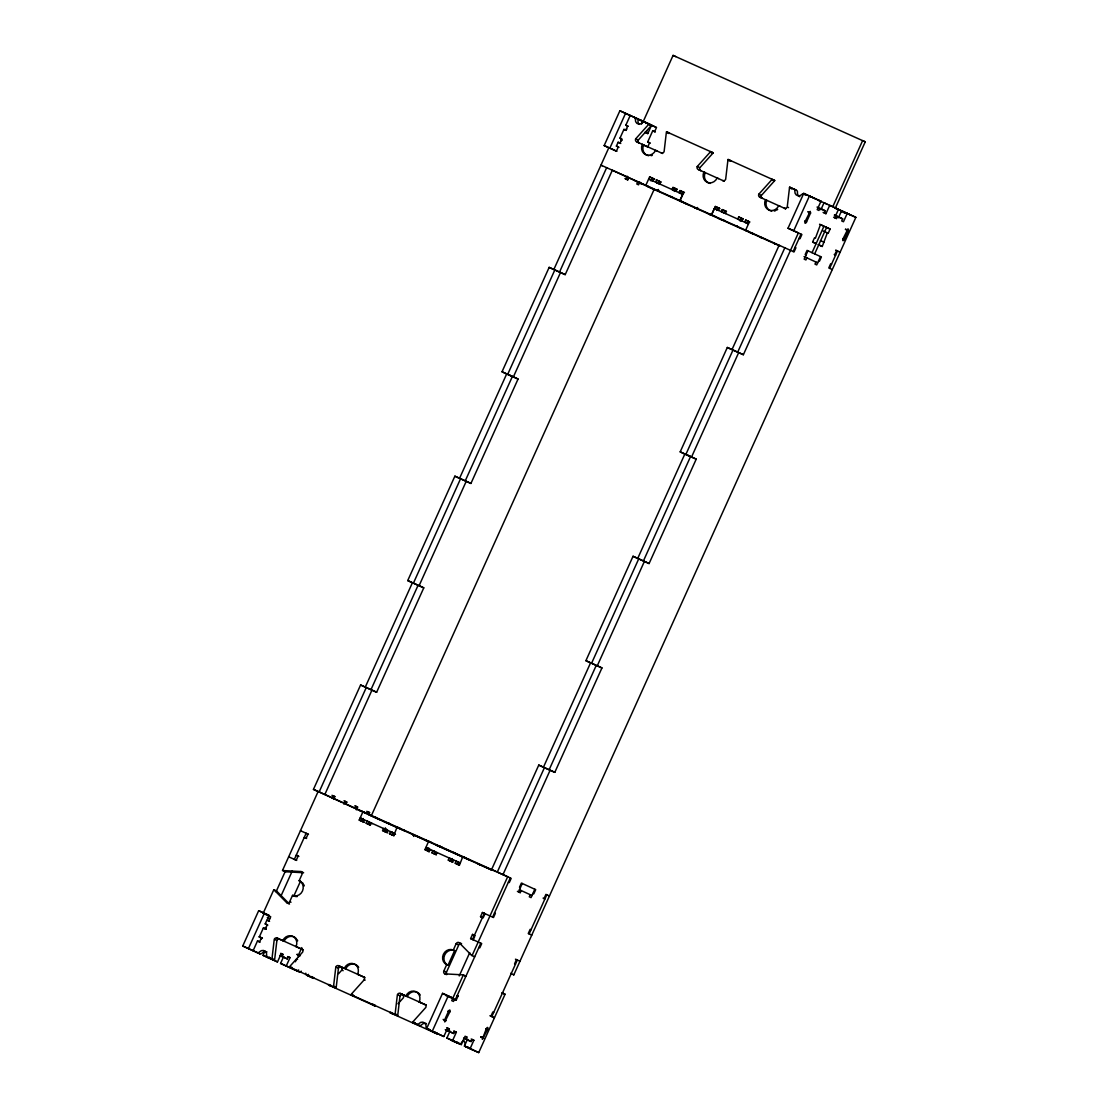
<?xml version="1.0" encoding="UTF-8"?>
<svg xmlns="http://www.w3.org/2000/svg" width="1108" height="1108" viewBox="0 0 1108 1108"><rect width="100%" height="100%" fill="white"/><g stroke="black" fill="none" stroke-linecap="round" stroke-linejoin="round"><path stroke-width="1.5" d="M271.82 959.126A2.285 2.078 -65.3 0 0 272.014 958.489L274.258 939.293A2.285 2.078 -65.3 0 1 277.097 938.047L284.091 941.218A8.019 7.271 -65.3 0 1 296.418 938.698M302.83 949.653L279.728 939.265A2.285 2.078 -65.3 0 0 276.889 940.498L274.632 959.694A2.285 2.078 -65.3 0 1 274.452 960.331L267.817 957.326A2.285 2.078 -65.3 0 1 266.668 955.124A4.584 4.155 -65.3 0 0 259.521 951.91A2.285 2.078 -65.3 0 1 257.098 952.506M364.394 977.325L341.292 966.938A2.285 2.078 -65.3 0 0 338.452 968.17L336.209 987.38A2.285 2.078 -65.3 0 1 336.015 988.017L333.383 986.799A2.285 2.078 -65.3 0 0 333.577 986.175L335.821 966.965A2.285 2.078 -65.3 0 1 338.66 965.733L345.668 968.891A8.019 7.271 -65.3 0 1 352.039 964.029A8.019 7.271 -65.3 0 1 358.687 967.381M425.957 1005.011L402.869 994.624A2.285 2.078 -65.3 0 0 400.03 995.857L397.772 1015.053A2.285 2.078 -65.3 0 1 397.592 1015.69L394.96 1014.485A2.285 2.078 -65.3 0 0 395.141 1013.848L397.398 994.652A2.285 2.078 -65.3 0 1 400.237 993.405L407.232 996.577A8.019 7.271 -65.3 0 1 413.616 991.702A8.019 7.271 -65.3 0 1 420.264 995.067M698.636 169.676L700.824 170.674A2.285 2.078 -65.3 0 1 699.868 167.737L712.79 153.333A2.299 2.078 -65.3 0 0 713.136 152.779L666.545 131.797A2.285 2.078 -65.3 0 0 666.351 132.434L664.107 151.63A2.285 2.078 -65.3 0 1 661.268 152.862L662.57 153.472M760.199 197.349L762.387 198.36A2.285 2.078 -65.3 0 1 761.431 195.423L774.367 181.019A2.285 2.078 -65.3 0 0 774.714 180.452L728.108 159.469A2.285 2.078 -65.3 0 0 727.914 160.106L725.671 179.316A2.285 2.078 -65.3 0 1 722.832 180.549L724.147 181.158M799.782 196.753A4.584 4.155 -65.3 0 1 797.455 192.363A2.285 2.078 -65.3 0 0 796.306 190.161L789.672 187.155A2.285 2.078 -65.3 0 0 789.492 187.792L787.234 206.988A2.285 2.078 -65.3 0 1 784.395 208.221L785.71 208.83M260.588 937.645L260.934 939.279M444.433 1020.302L444.779 1021.936L449.793 1011.95A1.717 0.72 -65.8 0 0 449.848 1010.08A1.717 0.72 -65.8 0 0 448.477 1011.341L444.433 1020.302L445.748 1020.911M810.557 212.999L810.211 211.365L805.197 221.351A1.717 0.72 -65.8 0 0 805.142 223.22A1.717 0.72 -65.8 0 0 806.513 221.96L810.557 212.999L807.704 211.725M848.368 230.422L848.035 228.788L843.022 238.774A1.717 0.72 -65.8 0 0 842.966 240.644A1.717 0.72 -65.8 0 0 844.324 239.383L848.368 230.422L845.529 229.148M254.286 951.315L242.749 945.997L258.676 910.693L269.036 915.402L267.873 917.992L269.632 918.809L267.25 917.743M318.91 791.901L313.453 789.395L360.599 684.993L376.637 692.251L423.782 587.849L419.101 585.689L466.246 481.288L470.928 483.448L518.059 379.033L502.021 371.776L549.153 267.374L565.205 274.632L612.336 170.23L628.845 177.806L627.765 179.856L624.926 178.568M360.599 684.993L365.266 687.14L412.411 582.739L407.73 580.578L454.876 476.177L470.928 483.448M609.622 148.084L604.165 145.564L619.884 110.772L637.1 118.639M289.493 904.073L276.903 891.331A2.285 2.078 -65.3 0 0 276.391 890.998L273.773 889.793L263.136 913.352L263.787 913.657M303.634 872.744L285.726 871.774L282.526 870.403L318.121 791.541M502.021 371.776L506.688 373.922L459.543 478.324L454.876 476.177M608.832 147.71L553.834 269.521L549.153 267.374M261.723 937.839L259.397 941.814L257.499 940.969L253.109 950.706L259.964 953.863L248.427 948.559L264.369 913.255L269.036 915.402M625.563 113.321L609.857 148.126L616.851 151.325M276.072 891.732L285.199 871.511M260.699 937.396L259.383 936.786L263.316 928.089L264.632 928.698A1.717 0.72 -65.8 0 1 265.934 927.41A1.717 0.72 -65.8 0 1 266.058 929.003M267.831 925.125L265.2 923.906L266.931 920.083L268.829 920.942L270.712 916.759L264.646 914.031M606.658 167.668L559.512 272.083L554.845 269.923L507.699 374.324L512.381 376.485L465.235 480.886L460.568 478.739L413.423 583.14L418.09 585.287L370.958 689.702L366.277 687.542L319.146 791.943L324.589 794.464M619.026 147.309L616.394 146.09L618.125 142.267L620.023 143.126L621.907 138.943L620.009 138.084L623.942 129.387L626.269 130.439M628.167 126.27L625.826 125.218L630.23 115.467L642.792 121.188L641.532 123.971M513.392 376.886L560.523 272.485L565.205 274.632M625.84 130.245L627.724 126.063L625.826 125.218M281.058 895.832L292.29 870.957M332.123 797.871L333.065 795.779L334.824 796.583L333.563 799.367M294.867 969.943L286.252 965.982L290.019 957.631L288.274 956.813L287.332 958.905L282.069 956.481L283.011 954.39L281.266 953.586L277.485 961.938L263.039 955.345L264.923 951.176M273.773 889.793A2.285 2.078 -65.3 0 1 274.272 890.126L286.861 902.854A2.285 2.078 -65.3 0 0 289.7 901.621L292.54 895.361A8.019 7.271 -65.3 0 0 302.47 891.04A8.019 7.271 -65.3 0 0 299.132 880.749L301.958 874.475A2.285 2.078 -65.3 0 0 301.016 871.539L283.108 870.569A2.285 2.078 -65.3 0 1 282.526 870.403M643.236 121.52L673.082 55.4L865.251 141.824L835.404 207.944M292.54 895.361L293.842 895.97L300.448 881.345L299.132 880.749M646.975 130.689L646.033 132.78L647.778 133.583L651.546 125.232M343.785 804.076L345.045 801.292L346.804 802.109L345.848 804.186M627.266 176.255L626.006 179.039L627.765 179.856M650.327 143.154L647.695 141.949L652.723 130.813L654.62 131.658L656.504 127.489L640.175 120.121L644.565 122.129M647.695 146.976L649.593 142.807L647.695 141.949M301.279 971.148A2.285 2.078 -65.3 0 1 298.869 971.744L280.559 963.42L283.703 956.467M356.347 809.865L357.607 807.081L355.848 806.278L354.906 808.355L344.242 803.425M639.828 182.044L638.568 184.828L636.809 184.025L637.765 181.934L627.086 177.003M364.366 822.413L359.214 820.058L362.981 811.707L366.485 813.327M653.831 178.831L649.607 176.934L645.826 185.285L649.33 186.892M295.379 961.772L296.639 958.988L297.581 959.417M301.778 947.603L298.232 955.595L298.468 956.689L299.451 956.162L296.875 954.404M361.845 821.277L363.105 818.493M650.978 180.923L652.224 178.139L649.607 176.934M363.438 821.97L364.38 819.878M653.388 178.637L652.889 180.923M367.828 811.79L369.573 812.593L368.632 814.685L358.41 809.976M368.798 824.394L366.166 823.189L367.108 821.097L369.74 822.316L368.798 824.394L369.74 824.823M656.545 180.05L655.604 182.141L658.235 183.36L659.177 181.269L656.545 180.05L660.784 181.961M371.263 815.89L654.108 189.468L641.255 183.54M370.391 825.1L370.903 822.801L371.734 823.202M660.34 181.754L660.049 184.15M659.205 191.324L657.889 190.714L658.443 189.468M387.745 832.925L382.592 830.571L383.534 828.479L387.066 830.1L386.166 829.698M677.21 189.343L672.971 187.446L672.03 189.523L675.561 191.144L674.661 190.742M384.85 829.089L385.418 827.842M385.224 831.789L386.47 829.006M674.343 191.435L675.603 188.651L672.971 187.446M386.817 832.482L387.758 830.391M676.766 189.149L676.268 191.435M392.163 834.906L389.545 833.701L390.487 831.609L393.105 832.814L392.163 834.906L394.06 835.764M679.924 190.562L678.982 192.653L681.614 193.858L682.556 191.781L679.924 190.562L684.148 192.473M393.769 835.598L397.107 827.053L400.611 828.659M683.456 202.238L679.952 200.617L683.719 192.266M679.952 200.617L682.777 194.357L648.651 179.011L652.155 180.632M413.616 836.429L414.17 835.169L411.954 834.158L413.603 834.92M697.583 207.487L697.015 208.747L694.799 207.736L696.447 208.484M429.447 851.664L424.918 849.601L428.685 841.249L432.203 842.869M715.034 216.434L711.53 214.827L715.311 206.476L719.535 208.373M711.53 214.827L714.369 208.553L748.482 223.899M427.549 850.819L428.81 848.035M716.682 210.465L717.929 207.681L715.311 206.476M428.616 850.473L428.644 849.227M429.156 851.512L430.098 849.42M719.092 208.179L718.593 210.465M428.671 851.72L430.056 849.836M434.502 853.936L431.871 852.731L432.812 850.639L435.444 851.844L434.502 853.936L436.4 854.794M722.25 209.592L721.308 211.683L723.94 212.888L724.881 210.811L722.25 209.592L726.488 211.503M436.095 854.628L437.009 852.551M726.045 211.296L725.546 213.595M452.826 862.176L448.297 860.113L449.239 858.021L450.554 858.631M742.914 218.885L738.69 216.974L737.734 219.065L739.05 219.675M450.928 861.318L452.189 858.534M740.061 220.977L741.307 218.193L738.69 216.974M452.521 862.024L453.463 859.933M742.471 218.678L741.972 220.977M457.881 864.448L455.25 863.243L456.191 861.151L458.823 862.356L457.881 864.448L458.823 864.877M745.629 220.104L744.687 222.196L747.318 223.401L748.26 221.309L745.629 220.104L749.867 222.016M459.474 865.14L462.812 856.595L466.316 858.201M749.423 221.808L745.656 230.159L749.16 231.78M313.453 789.395L507.672 876.76L472.063 955.622A2.285 2.078 -65.3 0 1 471.551 955.29L458.961 942.548A2.285 2.078 -65.3 0 0 456.122 943.781L453.297 950.055A8.019 7.271 -65.3 0 0 443.352 954.376A8.019 7.271 -65.3 0 0 446.69 964.666L443.865 970.927A2.285 2.078 -65.3 0 0 444.82 973.863L446.136 974.472M446.69 964.666L448.006 965.276L454.612 950.65L453.297 950.055M834.213 207.445L847.246 213.401L843.465 221.752L841.72 220.949L842.662 218.858L837.399 216.434L836.457 218.525L834.712 217.722L838.479 209.357L829.712 205.326L825.945 213.678L824.2 212.874L825.141 210.783L819.878 208.359L818.937 210.451L817.192 209.647L820.959 201.296L803.729 193.415L788.023 228.22L798.369 232.929L743.371 354.726L727.319 347.469L680.187 451.87L696.226 459.141L649.094 563.543L644.413 561.382L597.281 665.797L601.949 667.944L554.803 772.345L538.765 765.088L491.62 869.489L495.996 871.511M538.765 765.088L543.432 767.235L590.578 662.833L585.897 660.687L633.042 556.271L649.094 563.543M446.815 974.625A2.285 2.078 -65.3 0 1 446.496 972.145L458.754 944.999A2.285 2.078 -65.3 0 1 461.593 943.753L459.391 942.756M680.187 451.87L684.855 454.017L637.709 558.432L633.042 556.271M779.132 245.214L732 349.616L727.319 347.469M443.823 1036.52L426.594 1028.653L442.535 993.35L452.895 998.059L448.228 995.912L432.286 1031.216L443.823 1036.52L447.59 1028.169L449.349 1028.986L448.394 1031.063L453.657 1033.487L454.599 1031.396L456.358 1032.213L452.576 1040.564L461.344 1044.595L465.111 1036.243L466.87 1037.046L465.928 1039.138L471.177 1041.562L472.119 1039.47L473.878 1040.274L470.111 1048.625L478.725 1052.6L505.068 994.236L502.436 993.031A2.285 2.078 -65.3 0 0 501.855 992.865M474.667 936.675L473.255 939.806L470.623 938.601L472.507 934.418L474.404 935.277M482.409 912.493L485.041 913.712L483.143 917.881L480.526 916.676L482.409 912.493L493.489 917.521L495.373 913.352L494.5 912.937M472.52 939.459L484.307 913.352M784.824 247.776L737.679 352.178L733.011 350.017L685.866 454.432L690.547 456.579L643.402 560.98L638.734 558.834L591.589 663.235L596.256 665.396L549.125 769.797L544.444 767.636L497.312 872.051L502.755 874.558M691.558 456.981L738.69 352.579L743.371 354.726M459.224 975.94L469.75 952.617M463.158 975.054L465.36 976.051A2.285 2.078 -65.3 0 1 465.942 976.217L463.31 974.998L451.732 1000.649L453.477 1001.452L454.419 999.374L445.527 995.358M455.291 999.776L480.83 943.213M492.617 917.119L510.289 877.965M793.134 251.544L801.001 234.134M455.222 999.748L456.177 1000.178L458.061 995.995L457.189 995.593M457.881 1043.224L446.898 1038.002L450.042 1031.049M820.89 209.731L824.033 202.764L826.956 204.121M522.27 883.478L518.489 891.829L520.248 892.633L521.189 890.555M807.94 250.782L804.173 259.147L805.932 259.951L806.873 257.859L804.034 256.585M812.039 252.679L823.978 226.226L819.546 224.232M814.671 253.884L826.596 227.431M817.995 244.536L822.261 246.461L827.357 232.832L828.23 233.234L830.114 229.051L820.474 224.619L815.391 238.248L814.505 237.832L812.621 242.015L816.125 243.635L813.286 242.347M530.247 894.724L529.292 896.815L531.051 897.619L534.832 889.267M815.931 262.028L814.989 264.119L816.735 264.923L820.502 256.571M473.033 1050.038L464.418 1046.077L467.562 1039.11M838.41 217.805L841.554 210.839M486.301 1028.764L482.326 1039.332L487.617 1029.374A1.717 0.72 -65.8 0 0 487.672 1027.504A1.717 0.72 -65.8 0 0 486.301 1028.764L487.617 1029.374L486.204 1028.736M529.125 933.933L546.798 894.779M829.643 268.358L837.51 250.948L835.612 250.103M511.134 973.516L513.821 974.86L855.861 217.362L847.246 213.401M625.383 129.747L626.893 129.11M662.349 153.389L636.629 141.796A2.285 2.078 -65.3 0 1 635.673 138.846L648.596 124.442A2.299 2.078 -65.3 0 0 648.942 123.888M634.219 117.268A2.285 2.078 -65.3 0 1 635.383 119.456A4.584 4.155 -65.3 0 0 642.529 122.669A2.285 2.078 -65.3 0 1 644.953 122.088L651.573 125.093A2.299 2.078 -65.3 0 1 651.227 125.661L638.305 140.065A2.285 2.078 -65.3 0 0 639.247 143.001L637.058 141.99M723.926 181.061L698.192 169.469A2.285 2.078 -65.3 0 1 697.237 166.532L710.159 152.128A2.299 2.078 -65.3 0 0 710.519 151.561L713.136 152.779M785.489 208.747L759.756 197.155A2.285 2.078 -65.3 0 1 758.814 194.205L771.736 179.801A2.285 2.078 -65.3 0 0 772.082 179.247L774.714 180.452M282.789 940.609A8.019 7.271 -65.3 0 1 292.72 936.288A8.019 7.271 -65.3 0 1 296.044 946.578L301.736 949.127A2.285 2.078 -65.3 0 1 302.692 952.063L289.77 966.467A2.285 2.078 -65.3 0 0 289.41 967.035L292.041 968.24A2.285 2.078 -65.3 0 1 292.29 967.81M338.591 973.697L341.832 970.096A2.285 2.078 -65.3 0 0 340.876 967.159L343.065 968.157M344.353 968.281A8.019 7.271 -65.3 0 1 354.283 963.96A8.019 7.271 -65.3 0 1 357.621 974.251L363.299 976.813A2.285 2.078 -65.3 0 1 364.255 979.749L351.333 994.153A2.285 2.078 -65.3 0 0 350.987 994.707L353.618 995.926A2.285 2.078 -65.3 0 1 353.868 995.496M398.007 1003.779L403.395 997.768A2.285 2.078 -65.3 0 0 402.439 994.832L403.755 995.441L400.805 994.125M405.916 995.967A8.019 7.271 -65.3 0 1 415.86 991.646A8.019 7.271 -65.3 0 1 419.184 1001.937L424.876 1004.485A2.285 2.078 -65.3 0 1 425.832 1007.421L412.896 1021.825A2.299 2.078 -65.3 0 0 412.55 1022.393L415.181 1023.598A2.299 2.078 -65.3 0 1 415.431 1023.169M261.28 939.113L261.904 938.254L259.161 937.008M444.82 973.863L462.729 974.846A2.285 2.078 -65.3 0 1 463.31 974.998M740.366 220.284L741.28 220.686L739.618 219.924M657.889 190.714L656.975 190.313L658.623 191.061M412.855 834.559L427.716 841.249L426.068 840.501M491.204 869.78L492.52 870.389L478.088 863.894L479.307 864.462M451.87 859.24L452.77 859.642L451.122 858.88M841.858 211.046L855.861 217.362M817.039 207.085L825.141 210.783M834.559 215.16L842.662 218.858M644.939 132.309L647.778 133.583M823.105 212.404L825.945 213.678M833.618 217.251L836.457 218.525M808.521 212.404L810.419 213.262L809.103 212.653M845.404 229.398L848.243 230.672L846.928 230.076M825.848 227.14L830.114 229.051M804.602 221.101L806.513 221.96M823.092 230.907L828.23 233.234M616.394 146.09L618.292 146.948L616.408 151.117L604.165 145.564M820.432 240.602L824.144 242.278M839.005 251.654L840.141 252.167L836.637 250.56L834.753 254.729L835.626 255.131L834.213 254.494M652.224 178.139L654.759 179.274M659.177 181.269L661.074 182.114M675.603 188.651L676.559 189.08M682.556 191.781L684.453 192.626M717.929 207.681L719.826 208.539M724.881 210.811L725.837 211.226M741.307 218.193L743.205 219.038M748.26 221.309L749.216 221.738M656.947 182.958L660.091 184.357M634.912 180.659L643.152 184.399M642.086 184.025L639.247 182.751L642.737 184.357M646.947 186.241L779.658 245.907M506.688 373.922L518.059 379.033M684.855 454.017L696.226 459.141M407.73 580.578L423.782 587.849M585.897 660.687L601.949 667.944M331.984 795.309L334.824 796.583M343.951 800.821L346.804 802.109M354.768 805.807L357.607 807.081M366.734 811.319L369.573 812.593M355.613 808.702L360.308 810.834M368.479 814.615L404.752 830.945M467.825 859.282L436.233 845.072L438.865 846.29M371.111 815.82L380.917 820.239M382.315 820.862L492.174 870.251M543.086 898.131L544.914 898.962L544.042 898.56L545.925 894.378L549.429 895.998M394.268 833.313L360.155 817.981L363.659 819.588L361.139 818.452M459.986 862.855L425.86 847.509L429.364 849.13L426.843 847.994M391.526 832.108L393.105 832.814M434.655 851.498L435.444 851.844M458.033 862.01L458.823 862.356M364.061 820.142L361.208 818.867L364.352 820.28M368.936 822.358L372.053 823.756M384.559 829.38L387.689 830.778M392.37 832.897L395.501 834.296M427.245 848.576L430.666 850.141M450.707 859.115L453.712 860.459M359.214 820.058L363.009 821.762M366.166 823.189L369.947 824.892M382.592 830.571L386.387 832.274M389.545 833.701L393.326 835.404M424.918 849.601L428.713 851.304M431.871 852.731L435.666 854.434M448.297 860.113L452.092 861.816M455.25 863.243L459.044 864.946M517.394 891.358L520.248 892.633M480.526 916.676L482.423 917.521M470.623 938.601L481.703 943.628L479.819 947.797L478.947 947.395M515.442 959.182L517.339 960.04L491.8 1016.59L489.916 1015.731M457.105 995.58L458.061 995.995M493.018 1017.158L494.431 1017.795L490.927 1016.188L492.811 1012.006L493.697 1012.407M265.2 923.906L267.097 924.765L265.643 929.141M263.316 928.089L265.948 929.293M447.909 1011.105L449.793 1011.95L448.477 1011.341M339.242 966.453L343.508 968.364M259.286 936.759L262.402 938.171M443.131 1019.415L445.873 1020.648L444.557 1020.053M297.387 954.307L300.42 955.664M480.844 1036.797L483.697 1038.071L482.382 1037.462M480.734 1037.06L483.573 1038.335M446.649 1027.739L449.349 1028.986M453.657 1030.98L456.358 1032.213M280.643 953.337L283.011 954.39M287.651 956.564L290.019 957.631M465.914 1036.631L466.87 1037.046M471.177 1039.041L473.878 1040.274M279.701 955.415L282.069 956.481M445.554 1029.789L453.657 1033.487M463.56 1038.071L465.928 1039.138M281.64 956.342L287.332 958.905M465.499 1038.999L471.177 1041.562M242.749 945.997L248.427 948.559M289.41 967.035L336.015 988.017M350.987 994.707L397.592 1015.69M412.55 1022.393L419.184 1025.399A2.285 2.078 -65.3 0 0 421.594 1024.817A4.584 4.155 -65.3 0 1 426.428 1023.64M426.594 1028.653L433.893 1032.019M263.039 955.345L268.732 957.908M446.898 1038.002L452.576 1040.564M455.651 1042.046L461.344 1044.595M280.559 963.42L286.252 965.982M311.583 976.716L313.772 977.727A2.285 2.078 -65.3 0 1 313.578 978.364L306.958 975.359A2.285 2.078 -65.3 0 1 305.794 973.156M331.084 985.511L328.896 984.5A2.285 2.078 -65.3 0 0 328.55 985.054L375.155 1006.036A2.285 2.078 -65.3 0 0 375.307 1005.565M391.789 1012.781L390.473 1012.172A2.285 2.078 -65.3 0 0 390.113 1012.74L436.718 1033.722A2.285 2.078 -65.3 0 0 436.884 1033.252M454.225 1040.869L452.036 1039.858A2.299 2.078 -65.3 0 0 451.69 1040.412L458.31 1043.431A2.285 2.078 -65.3 0 0 460.208 1043.265M464.418 1046.077L478.725 1052.6M724.341 220.603L722.679 219.855L724.909 220.866M736.792 226.198L738.44 226.946L736.224 225.935M671.088 196.656L672.736 197.404L670.52 196.393M762.152 238.026L760.504 237.278L762.72 238.275M774.617 243.608L776.265 244.369L774.049 243.358M708.912 214.079L710.56 214.827L708.344 213.816M453.948 852.62L455.61 853.368L453.38 852.371M375.778 817.496L374.13 816.748L376.36 817.746M388.243 823.078L389.891 823.84L387.675 822.829M441.496 847.038L439.834 846.277L442.064 847.288M865.251 141.824L862.633 140.605L832.773 206.739L818.341 200.216L821.263 201.559M673.082 55.4L675.714 56.605M820.959 201.296L809.422 195.977L793.702 230.783L801.887 234.55L800.004 238.719L799.117 238.317M795.863 189.953L793.674 188.956A2.285 2.078 -65.3 0 1 794.838 191.144A4.584 4.155 -65.3 0 0 801.984 194.357A2.285 2.078 -65.3 0 1 804.394 193.775M803.729 193.415L815.266 198.734M835.003 207.985L835.446 208.193A2.285 2.078 -65.3 0 1 836.36 209.066M835.875 208.29L850.168 214.814M789.672 187.155L792.303 188.36A2.285 2.078 -65.3 0 0 792.151 188.831M728.108 159.469L730.74 160.688A2.285 2.078 -65.3 0 0 730.574 161.159M789.492 187.792L791.68 188.789M772.165 180.008L774.367 181.019M666.545 131.797L669.163 133.002A2.285 2.078 -65.3 0 0 669.01 133.472M727.914 160.106L730.103 161.117M638.554 119.248L642.792 121.188M645.382 122.295L655.936 127.254M710.602 152.322L712.79 153.333M619.884 110.772L631.421 116.077M649.039 124.65L651.227 125.661M667.667 133.029L668.539 133.431M652.723 130.813L655.354 132.018M834.352 215.091L836.969 216.295M623.942 129.387L625.258 129.996M787.677 207.196L788.55 207.598M758.814 194.205L761.002 195.216M697.237 166.532L699.425 167.543M635.673 138.846L637.862 139.857M780.032 206.268L778.716 205.673A8.019 7.271 -65.3 0 1 768.786 209.994A8.019 7.271 -65.3 0 1 765.448 199.703L766.764 200.313A8.019 7.271 -65.3 0 0 771.819 211.116M718.455 178.596L717.139 177.986A8.019 7.271 -65.3 0 1 707.209 182.321A8.019 7.271 -65.3 0 1 703.871 172.031L705.187 172.626A8.019 7.271 -65.3 0 0 710.256 183.429M656.892 150.91L655.576 150.314A8.019 7.271 -65.3 0 1 645.645 154.635A8.019 7.271 -65.3 0 1 642.308 144.345L643.623 144.954A8.019 7.271 -65.3 0 0 648.692 155.757M642.308 144.511L647.82 147.059M805.184 221.351L806.499 221.96M620.009 138.084L621.325 138.694A1.717 0.72 -65.8 0 0 621.131 140.425A1.717 0.72 -65.8 0 0 622.156 140.12M618.125 142.267L620.757 143.472M788.023 228.22L793.466 230.741M818.757 244.84L822.261 246.461M714.369 208.553L717.873 210.174M795.032 247.361L795.918 247.776L794.034 251.945L600.965 165.12L602.281 165.715M831.54 264.189L830.668 263.773L828.784 267.956L832.274 269.563M806.056 254.965L805.184 254.563L807.067 250.394L821.388 256.973L819.491 261.156L818.618 260.754M805.114 257.056L817.676 262.831M752.069 233.082L752.941 233.483M710.366 214.329L711.253 214.73M746.003 230.741L746.875 231.143M749.797 232.445L753.301 234.065M686.364 203.54L687.237 203.941M718.206 218.248L721.71 219.855M722 219.952L722.873 220.353M644.662 184.787L645.548 185.188M680.298 201.199L681.171 201.601M684.093 202.903L687.597 204.523M624.995 176.186L628.139 177.626M554.803 772.345L550.136 770.199L502.99 874.6L511.176 878.367L509.292 882.55L508.406 882.148M376.637 692.251L371.969 690.104L324.824 794.505L342.344 802.58M469.224 859.503L470.111 859.905M478.573 864.101L479.889 864.711M427.536 840.764L428.408 841.166M466.953 858.88L470.457 860.487M403.52 829.961L404.392 830.363M425.5 840.252L426.815 840.847M439.156 846.374L440.028 846.775M361.817 811.222L362.704 811.624M397.453 827.634L398.326 828.036M520.372 887.66L519.5 887.245L521.383 883.076L535.704 889.669L533.807 893.837L532.934 893.436M519.444 889.752L532.006 895.527M436.33 852.634L437.203 853.049M531.009 929.764L530.136 929.349L528.253 933.532L531.757 935.138M301.113 831L300.448 830.695L308.024 834.102L306.14 838.285L304.257 837.426L306.584 838.479M308.467 834.324L306.14 833.258L294.354 859.351L296.681 860.431M472.507 934.418L475.138 935.637M298.869 856.387L296.238 855.182L298.135 856.027L296.252 860.21L288.662 856.803L289.327 857.107M519.971 961.245L516.466 959.625L514.583 963.808L515.455 964.209M301.016 871.539L303.204 872.55M456.122 943.781L458.31 944.792M471.551 955.29L474.681 956.827A2.285 2.078 -65.3 0 1 474.182 956.495M502.298 993.073L504.057 993.876M274.272 890.126L276.46 891.137M444.308 971.134L446.496 972.145M289.7 901.621L291.016 902.231M287.304 903.062L288.62 903.671M442.535 993.35L447.203 995.51M452.673 998.557L456.177 1000.178M258.676 910.693L263.358 912.854M266.931 920.083L269.563 921.288M419.184 1001.937L420.5 1002.532M425.306 1004.693L426.192 1005.095M400.237 993.405L402.426 994.416M363.743 977.007L365.058 977.616M338.66 965.733L340.862 966.744M357.621 974.251L358.937 974.86M296.044 946.578L297.359 947.174M302.179 949.334L303.052 949.736M277.097 938.047L279.285 939.058M397.827 994.845L400.03 995.857M364.255 979.749L365.128 980.151M336.264 967.173L338.452 968.17M342.261 970.289L343.134 970.705M274.701 939.487L276.889 940.498M257.499 940.969L260.131 942.174M445.347 1029.72L447.964 1030.939M395.141 1013.848L397.343 1014.859M413.339 1022.033L415.098 1022.836M434.724 1032.074L436.912 1033.085M351.776 994.347L353.078 994.956M416.982 1024.388L419.184 1025.399M333.577 986.175L335.766 987.173M373.147 1004.402L375.349 1005.413M436.718 1033.722L434.087 1032.504A2.285 2.078 -65.3 0 0 434.281 1031.88M451.69 1040.412L454.322 1041.631A2.299 2.078 -65.3 0 1 454.668 1041.063M290.199 966.675L292.387 967.686M390.113 1012.74L392.744 1013.945A2.285 2.078 -65.3 0 1 393.091 1013.391M272.014 958.489L274.202 959.5M375.155 1006.036L372.523 1004.831A2.285 2.078 -65.3 0 0 372.717 1004.194M328.55 985.054L331.181 986.272A2.285 2.078 -65.3 0 1 331.527 985.705M267.817 957.326L277.485 961.938M298.426 971.536L296.238 970.539A2.285 2.078 -65.3 0 0 298.648 969.943M307.401 975.552L309.589 976.564A2.285 2.078 -65.3 0 1 308.426 974.361M313.578 978.364L310.96 977.145A2.285 2.078 -65.3 0 0 311.14 976.522M777.664 209.398A8.019 7.271 -65.3 0 1 776.597 210.132M775.462 210.686A8.019 7.271 -65.3 0 1 774.257 211.046M805.128 195.133A2.285 2.078 -65.3 0 1 807.026 194.98M636.851 118.473A2.285 2.078 -65.3 0 1 638.014 120.675A4.584 4.155 -65.3 0 0 639.288 124.373M645.673 123.459A2.285 2.078 -65.3 0 1 647.571 123.293M652.321 155.328A8.019 7.271 -65.3 0 1 651.116 155.688M270.449 958.531A2.285 2.078 -65.3 0 1 269.313 957.007M266.973 951.952A4.584 4.155 -65.3 0 0 262.139 953.129A2.285 2.078 -65.3 0 1 259.729 953.711M429.904 1030.218A2.285 2.078 -65.3 0 1 428.754 1028.695M427.272 1029.013A2.285 2.078 -65.3 0 1 426.109 1026.811A4.584 4.155 -65.3 0 0 418.962 1023.598A2.285 2.078 -65.3 0 1 416.553 1024.194M297.124 939.709A8.019 7.271 -65.3 0 1 297.65 940.844M285.726 871.774A2.285 2.078 -65.3 0 1 285.144 871.622M448.006 965.276A8.019 7.271 -65.3 0 1 444.668 954.985A8.019 7.271 -65.3 0 1 454.612 950.65M302.429 882.716A8.019 7.271 -65.3 0 1 303.204 883.644M303.827 884.724A8.019 7.271 -65.3 0 1 304.271 885.901M297.401 896.51A8.019 7.271 -65.3 0 1 293.842 895.97M300.448 881.345A8.019 7.271 -65.3 0 1 301.501 881.94M826.928 227.625A2.285 2.078 -65.3 0 1 826.166 227.459M844.268 213.165A2.285 2.078 -65.3 0 1 846.166 213.013M841.637 211.96A2.285 2.078 -65.3 0 1 843.534 211.794M469.03 1048.251A2.285 2.078 -65.3 0 1 467.895 1046.728M466.413 1047.032A2.285 2.078 -65.3 0 1 465.249 1044.844A4.584 4.155 -65.3 0 0 462.936 1040.454M461.759 1041.977A4.584 4.155 -65.3 0 1 464.349 1041.34M457.59 1042.06A2.285 2.078 -65.3 0 1 455.693 1042.213M511.19 973.641A2.285 2.078 -65.3 0 1 510.691 973.309M513.821 974.86A2.285 2.078 -65.3 0 1 513.323 974.528M504.486 994.084A2.285 2.078 -65.3 0 1 505.068 994.236M844.324 239.383L842.897 238.732L844.324 239.383"/></g></svg>
